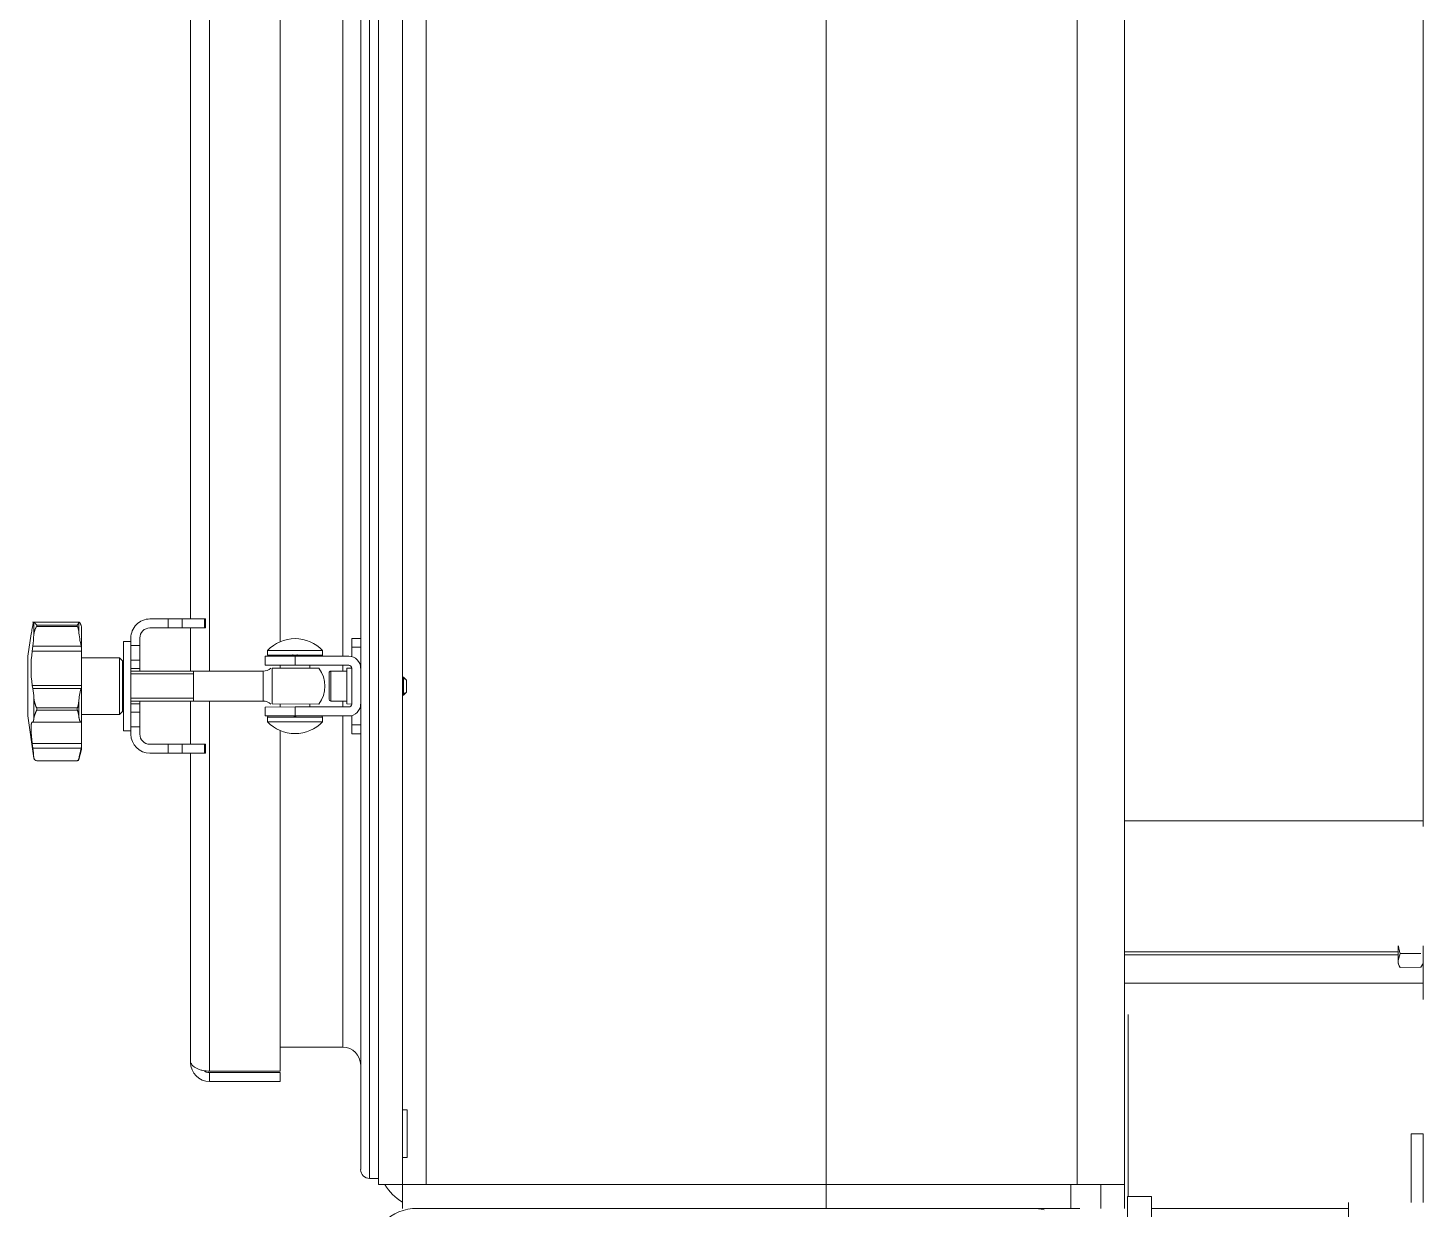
# Model space of a CAD drawing. Header units: millimetres. Extents: x 2179 to 48742, y 3478 to 161002.
# Drawn here: x 32989 to 33456.5, y 142128.1 to 142523.9 of the extents above; entities that cross this region are included whole.
import ezdxf

# ---------------------------------------------------------------- set-up
doc = ezdxf.new("R2010")
doc.units = ezdxf.units.MM
doc.layers.add('0-1', color=7, linetype='Continuous', lineweight=9)
doc.layers.add('Tenká-1', color=7, linetype='Continuous', lineweight=9)
doc.layers.add('2966-1_navrh dispozice stroju-HK_02_dwg-1', color=7, linetype='Continuous', lineweight=9, true_color=0x919191)

# ---------------------------------------------------------------- blocks, each defined once
blk = doc.blocks.new('2966-1_navrh dispozice stroju-HK_02_dwg-876232-1NP _ stroje')
at = {"layer": '0-1'}
for p, q in [((-62826.86, 57311.22), (-61143.56, 56299.38)), ((-61410.27, 56849.49), (-61074.3, 56647.54)), ((-61952.1, 56763.33), (-61155.03, 56284.2)), ((-61309.65, 56366.64), (-61806.75, 56665.45)), ((-61127.43, 56562.8), (-61075.91, 56648.5)), ((-61324.65, 56351.15), (-61813.4, 56644.94)), ((-61834.03, 56629.79), (-61328.35, 56325.82)), ((-61029.28, 56620.48), (-61080.8, 56534.77)), ((-61346.64, 56329.37), (-61822.31, 56615.3)), ((-61042.56, 56618.66), (-61089.75, 56540.15)), ((-61088.96, 56539.67), (-61041.77, 56618.18)), ((-60979.19, 56561.19), (-60547.22, 56301.54)), ((-61018.92, 56498.97), (-61071.2, 56530.4)), ((-61027.09, 56493.15), (-61020.23, 56489.03)), ((-61025.38, 56480.46), (-61032.24, 56484.58)), ((-61292.3, 56380.73), (-61292.82, 56379.86)), ((-61288.21, 56378.27), (-61288.73, 56377.4)), ((-61308.62, 56368.35), (-61317.89, 56352.93)), ((-61306.05, 56366.81), (-61315.32, 56351.38)), ((-61305.36, 56364.06), (-61307.08, 56365.1)), ((-61299.68, 56355.28), (-61307.22, 56359.81)), ((-61294.05, 56359.6), (-61303.32, 56344.17)), ((-61291.48, 56358.05), (-61300.75, 56342.62)), ((-61295.08, 56357.88), (-61296.79, 56358.91)), ((-61311.89, 56355.15), (-61312.75, 56355.67)), ((-61300.75, 56348.45), (-61301.6, 56348.97)), ((-61345.5, 56325.44), (-61347.91, 56321.43)), ((-61331.64, 56320.35), (-61344.07, 56327.82)), ((-61341.15, 56302.74), (-61330.34, 56320.74)), ((-61334.16, 56298.53), (-61323.34, 56316.53)), ((-61310.64, 56307.73), (-61323.07, 56315.2)), ((-61347.8, 56310.23), (-61349.93, 56311.51)), ((-61349.35, 56307.66), (-61351.47, 56308.94)), ((-61346.3, 56305.83), (-61329.01, 56295.44)), ((-61219.26, 56252.8), (-61308.07, 56306.19)), ((-61345.8, 56302.62), (-61345.96, 56302.36)), ((-61309.5, 56303.8), (-61311.92, 56299.79)), ((-61364.95, 56296.82), (-61372.99, 56283.45)), ((-61364.89, 56296.62), (-61362.41, 56295.13)), ((-61331.05, 56300.16), (-61332.59, 56297.59)), ((-61338.02, 56281.6), (-61331.47, 56292.49)), ((-61332.24, 56294.12), (-61332.09, 56294.37)), ((-61323.84, 56292.33), (-61325.97, 56293.61)), ((-61372.77, 56283.81), (-61369.15, 56281.63)), ((-61372.01, 56282.94), (-61371.26, 56282.27)), ((-61342.17, 56282.96), (-61338.17, 56280.56)), ((-61351.02, 56270.73), (-61345.15, 56267.21)), ((-61325.48, 56272.37), (-61332.47, 56260.74))]:
    blk.add_line(p, q, dxfattribs=at)
at = {"layer": '0-1', "flags": 128}
for points in [[(-62715.18, 57512.54), (-62718.17, 57507.57), (-62722.39, 57500.54), (-62727.65, 57491.8), (-62750.11, 57454.43), (-62759.59, 57438.66), (-62762.58, 57433.69), (-62764.64, 57430.26), (-62757.78, 57426.14), (-62830.94, 57304.43), (-62835.06, 57297.58), (-61151.77, 56285.74), (-61147.64, 56292.59), (-61074.49, 56414.3)], [(-62714.46, 57498.2), (-61031.17, 56486.36), (-61074.49, 56414.3), (-62757.78, 57426.14), (-62714.46, 57498.2), (-62706.26, 57511.84), (-61022.97, 56500)], [(-62764.64, 57430.26), (-62837.79, 57308.55), (-62830.94, 57304.43), (-61147.64, 56292.59), (-61140.79, 56288.47)], [(-61166.4, 56287.53), (-61159.14, 56283.17), (-61951.08, 56759.21), (-61943.82, 56754.85)], [(-61034.87, 56623.84), (-61034.18, 56622.59), (-61037.77, 56616.61), (-61039.2, 56616.64), (-61040.12, 56617.19), (-61044.34, 56619.73)], [(-61038.14, 56624.97), (-61041.73, 56618.99), (-61040.12, 56617.19)], [(-61040.01, 56626.93), (-61038.3, 56625.9), (-61033.16, 56622.81), (-61028.87, 56620.23), (-61024.59, 56617.65)], [(-60966.31, 56582.62), (-60986.02, 56594.47), (-60988.08, 56591.04), (-60968.37, 56579.19)], [(-60977.47, 56560.16), (-61011.47, 56503.6), (-60968.62, 56477.84)], [(-61011.47, 56503.6), (-61014.9, 56505.66), (-61019.02, 56498.8), (-60972.74, 56470.98)], [(-61031.17, 56486.36), (-61022.97, 56500), (-61016.11, 56495.88)], [(-61023.84, 56483.03), (-61025.38, 56480.46), (-61067.63, 56410.18)], [(-61074.49, 56414.3), (-61067.63, 56410.18), (-61069.45, 56407.15)], [(-61288.2, 56377.08), (-61288, 56377.43), (-61293.14, 56380.52), (-61293.35, 56380.18)], [(-61293.14, 56380.52), (-61291.77, 56380.86), (-61288.34, 56378.8), (-61288, 56377.43)], [(-61310.68, 56370.76), (-61313.25, 56372.3), (-61311.7, 56374.87)], [(-61309.13, 56373.33), (-61310.68, 56370.76), (-61308, 56369.15)], [(-61304.64, 56365.26), (-61307.43, 56360.64), (-61298.85, 56355.48), (-61296.07, 56360.11)], [(-61310.34, 56357.72), (-61318.41, 56344.3), (-61308.13, 56338.12), (-61300.06, 56351.54)], [(-61291.07, 56358.97), (-61288.39, 56357.36), (-61286.85, 56359.93)], [(-61284.28, 56358.39), (-61285.82, 56355.82), (-61288.39, 56357.36)], [(-61197.37, 56299.15), (-61208.19, 56281.15), (-61197.37, 56299.15), (-61292.51, 56356.34)], [(-61341.94, 56303.21), (-61331.12, 56321.21), (-61319.13, 56341.16), (-61310.56, 56336.01), (-61322.55, 56316.06), (-61331.12, 56321.21), (-61322.55, 56316.06), (-61333.37, 56298.06)], [(-61299.15, 56335.83), (-61201.34, 56277.03), (-61213.5, 56256.79), (-61319.78, 56320.67)], [(-61353.66, 56317.7), (-61350.48, 56322.97), (-61348.07, 56326.98), (-61344.23, 56333.38), (-61344.06, 56333.66), (-61341.49, 56332.11), (-61341.66, 56331.84)], [(-61348.07, 56326.98), (-61345.5, 56325.44), (-61341.66, 56331.84), (-61344.23, 56333.38)], [(-61351.08, 56316.15), (-61347.91, 56321.43), (-61350.48, 56322.97)], [(-61314.49, 56301.33), (-61312.08, 56305.35), (-61309.5, 56303.8), (-61305.66, 56310.2), (-61308.23, 56311.74), (-61312.08, 56305.35)], [(-61308.23, 56311.74), (-61308.07, 56312.02), (-61305.49, 56310.47), (-61305.66, 56310.2)], [(-61350.51, 56308.36), (-61351.8, 56306.22), (-61326.09, 56290.77), (-61324.8, 56292.91)], [(-61343.58, 56307.7), (-61347.8, 56310.23), (-61349.35, 56307.66), (-61345.13, 56305.13), (-61343.58, 56307.7), (-61341.18, 56306.25)], [(-61342.72, 56303.68), (-61341.18, 56306.25), (-61340.4, 56305.78)], [(-61169.07, 56305.47), (-61168.25, 56306.84), (-61154.53, 56298.6), (-61155.36, 56297.23)], [(-61354.3, 56291.39), (-61347.76, 56302.27), (-61346.39, 56302.62), (-61331.82, 56293.86), (-61331.47, 56292.49), (-61347.76, 56302.27)], [(-61315.09, 56294.51), (-61311.92, 56299.79), (-61314.49, 56301.33), (-61317.66, 56296.06)], [(-61363.67, 56296.82), (-61363.18, 56296.73), (-61361.56, 56295.75)], [(-61331.83, 56300.63), (-61331.05, 56300.16), (-61328.64, 56298.72)], [(-61322.3, 56294.9), (-61324.42, 56296.18), (-61325.97, 56293.61), (-61330.19, 56296.15), (-61328.64, 56298.72), (-61324.42, 56296.18)], [(-61356.21, 56292.54), (-61364.74, 56278.34), (-61366.07, 56279.38), (-61357.73, 56293.25), (-61356.97, 56293)], [(-61359.77, 56294.68), (-61356.97, 56293), (-61356.21, 56292.54), (-61346.35, 56286.61), (-61345.87, 56286.32), (-61342.06, 56284.03)], [(-61345.87, 56286.32), (-61345.53, 56285.91), (-61353.87, 56272.04), (-61354.88, 56272.42), (-61346.35, 56286.61)], [(-61333.95, 56260.47), (-61333.72, 56260.33), (-61346.86, 56265.92), (-61364, 56276.22), (-61369.93, 56281.02)], [(-61339.17, 56282.29), (-61335.82, 56280.28), (-61335.8, 56280.27), (-61329.71, 56276.6), (-61328.95, 56276.15), (-61328.22, 56275.71)], [(-61328.95, 56276.15), (-61328.39, 56275.6), (-61336.72, 56261.73), (-61338.24, 56262.41), (-61329.71, 56276.6)], [(-61325.66, 56273.04), (-61325.55, 56272.97), (-61328, 56275.51)]]:
    blk.add_lwpolyline(points, dxfattribs=at)
for points in [[(-61305.5, 56365.78), (-61304.68, 56367.15), (-61294.39, 56360.97), (-61295.22, 56359.6)], [(-61322.99, 56345.23), (-61313.49, 56361.04), (-61314.8, 56361.82), (-61324.3, 56346.02)], [(-61320.47, 56342.81), (-61315.32, 56351.38), (-61317.89, 56352.93), (-61323.05, 56344.36)], [(-61295.65, 56350.32), (-61305.15, 56334.51), (-61303.85, 56333.73), (-61294.35, 56349.53)], [(-61317.04, 56346.58), (-61317.9, 56347.1)], [(-61305.9, 56334.05), (-61308.47, 56335.6), (-61303.32, 56344.17), (-61300.75, 56342.62)], [(-61305.9, 56339.88), (-61306.76, 56340.4)], [(-61371.03, 56283.91), (-61364.04, 56295.54), (-61364.45, 56295.79), (-61371.44, 56284.16)], [(-61153.48, 56286.77), (-61155.03, 56284.2)], [(-61346.95, 56269.44), (-61339.96, 56281.07), (-61340.62, 56281.47), (-61347.61, 56269.84)], [(-61344.26, 56266.27), (-61335.82, 56280.28), (-61335.8, 56280.27), (-61344.33, 56266.07)], [(-61210.51, 56254.98), (-61198.34, 56275.23), (-61200.91, 56276.77), (-61213.08, 56256.53)]]:
    blk.add_lwpolyline(points, close=True, dxfattribs=at)
at = {"layer": '0-1'}
for centre, radius, start, end in [((-61037.91, 56621.12), 4.52, 240.6539, 271.7096), ((-61305.19, 56366.29), 4, 58.9896, 148.9896), ((-61305.19, 56366.29), 1, 58.9896, 148.9896), ((-61312.07, 56349.43), 12.69, 102.3976, 195.5817), ((-61294.91, 56360.11), 4, 328.9896, 58.9896), ((-61313.7, 56360.69), 0.406, 328.9896, 58.9896), ((-61309.32, 56347.78), 10, 22.1197, 95.8595), ((-61306.91, 56360.33), 0.6, 148.9896, 238.9896), ((-61294.91, 56360.11), 1, 328.9896, 58.9896), ((-61299.37, 56355.79), 0.6, 238.9896, 328.9896), ((-61295.86, 56349.97), 0.406, 58.9896, 148.9896), ((-61306.57, 56346.12), 12.69, 328.9896, 15.5817), ((-61322.78, 56345.58), 0.406, 238.9896, 328.9896), ((-61322.56, 56343.22), 4, 328.9896, 10.3836), ((-61306.57, 56346.12), 12.69, 282.3976, 328.9896), ((-61307.13, 56333.95), 4, 107.5556, 148.9896), ((-61304.94, 56334.86), 0.406, 148.9896, 238.9896), ((-61348.19, 56314.41), 6.38, 148.9896, 238.9896), ((-61348.19, 56314.41), 3.38, 148.9896, 238.9896), ((-61192.23, 56296.06), 6, 58.9896, 148.9896), ((-61192.23, 56296.06), 6, 58.9896, 148.9896), ((-61345.06, 56331.47), 40.27, 244.4697, 251.6537), ((-61356.76, 56301.71), 7.65, 231.1614, 246.8179), ((-61320.56, 56297.8), 6.38, 238.9896, 328.9896), ((-61320.56, 56297.8), 3.38, 238.9896, 328.9896), ((-61150.35, 56303.46), 15.92, 268.8235, 299.1557), ((-61332.09, 56297.85), 17.98, 221.5981, 235.8772), ((-61329.78, 56301.2), 21.11, 234.4077, 243.5716), ((-61157.6, 56285.74), 3, 238.9896, 328.9896), ((-61157.6, 56285.74), 3, 238.9896, 328.9896), ((-61414, 56234.78), 63.89, 46.2915, 48.0131), ((-61411.65, 56220.45), 74.49, 52.2796, 55.2115), ((-61339.02, 56309.97), 40.76, 230.8798, 247.0994), ((-61231.01, 56376.33), 140.1, 225.9696, 227.5027), ((-61363.58, 56247.1), 26.76, 62.0118, 68.7276), ((-61325.91, 56272.63), 0.5, 328.9896, 43.9896), ((-61437.37, 56036.61), 246.6, 65.2036, 65.9112), ((-61333.33, 56261.25), 1, 246.9896, 328.9896), ((-61215.97, 56258.27), 6.38, 238.9896, 328.9896), ((-61215.97, 56258.27), 3.38, 290.2645, 328.9896)]:
    blk.add_arc(centre, radius, start, end, dxfattribs=at)
for points, knots in [([(-61044.25, 56619.84), (-61043.85, 56619.67), (-61043.01, 56619.36), (-61042.16, 56619.11), (-61041.73, 56618.99)], [0, 0, 0, 0, 0.49943, 1, 1, 1, 1]), ([(-61317.99, 56353.88), (-61317.98, 56353.87), (-61317.97, 56353.86), (-61317.95, 56353.84), (-61317.94, 56353.82), (-61317.94, 56353.8), (-61317.93, 56353.78), (-61317.93, 56353.75), (-61317.93, 56353.72), (-61317.93, 56353.69), (-61317.94, 56353.66), (-61317.94, 56353.63), (-61317.95, 56353.59), (-61317.96, 56353.55), (-61317.97, 56353.51), (-61317.99, 56353.47), (-61318, 56353.43), (-61318.02, 56353.39), (-61318.04, 56353.34), (-61318.06, 56353.3), (-61318.08, 56353.25), (-61318.11, 56353.21), (-61318.13, 56353.16), (-61318.16, 56353.12), (-61318.18, 56353.07), (-61318.21, 56353.03), (-61318.24, 56352.98), (-61318.27, 56352.94), (-61318.3, 56352.9), (-61318.33, 56352.86), (-61318.36, 56352.82), (-61318.39, 56352.79), (-61318.42, 56352.75), (-61318.45, 56352.72), (-61318.48, 56352.69), (-61318.51, 56352.67), (-61318.53, 56352.64), (-61318.56, 56352.62), (-61318.59, 56352.6), (-61318.61, 56352.59), (-61318.64, 56352.58), (-61318.66, 56352.56), (-61318.68, 56352.56), (-61318.71, 56352.55), (-61318.73, 56352.55), (-61318.75, 56352.55), (-61318.77, 56352.56), (-61318.78, 56352.57)], [0, 0, 0, 0, 0.020291, 0.030988, 0.042514, 0.05515, 0.069006, 0.084109, 0.100479, 0.118151, 0.137149, 0.157491, 0.179177, 0.202178, 0.226431, 0.25185, 0.278343, 0.305812, 0.334157, 0.36326, 0.392992, 0.423215, 0.453789, 0.484573, 0.515427, 0.546211, 0.576785, 0.607007, 0.63674, 0.665843, 0.694187, 0.721657, 0.74815, 0.773569, 0.797822, 0.820822, 0.842508, 0.86285, 0.881848, 0.899519, 0.91589, 0.930993, 0.944849, 0.957486, 0.969012, 0.97971, 1, 1, 1, 1]), ([(-61300.66, 56341.67), (-61300.67, 56341.68), (-61300.68, 56341.69), (-61300.69, 56341.71), (-61300.7, 56341.73), (-61300.71, 56341.75), (-61300.71, 56341.77), (-61300.71, 56341.8), (-61300.71, 56341.83), (-61300.71, 56341.86), (-61300.71, 56341.89), (-61300.7, 56341.92), (-61300.69, 56341.96), (-61300.68, 56342), (-61300.67, 56342.04), (-61300.66, 56342.08), (-61300.64, 56342.12), (-61300.63, 56342.16), (-61300.61, 56342.21), (-61300.59, 56342.25), (-61300.56, 56342.3), (-61300.54, 56342.34), (-61300.51, 56342.39), (-61300.49, 56342.43), (-61300.46, 56342.48), (-61300.43, 56342.52), (-61300.41, 56342.57), (-61300.38, 56342.61), (-61300.35, 56342.65), (-61300.32, 56342.69), (-61300.29, 56342.73), (-61300.26, 56342.76), (-61300.23, 56342.8), (-61300.2, 56342.83), (-61300.17, 56342.86), (-61300.14, 56342.88), (-61300.11, 56342.91), (-61300.08, 56342.93), (-61300.06, 56342.95), (-61300.03, 56342.96), (-61300.01, 56342.98), (-61299.98, 56342.99), (-61299.96, 56342.99), (-61299.94, 56343), (-61299.92, 56343), (-61299.9, 56343), (-61299.88, 56342.99), (-61299.87, 56342.99)], [0, 0, 0, 0, 0.020291, 0.030988, 0.042514, 0.05515, 0.069006, 0.084109, 0.100479, 0.118151, 0.137149, 0.157491, 0.179177, 0.202178, 0.226431, 0.25185, 0.278343, 0.305812, 0.334157, 0.36326, 0.392992, 0.423215, 0.453789, 0.484573, 0.515427, 0.546211, 0.576785, 0.607007, 0.63674, 0.665843, 0.694187, 0.721657, 0.74815, 0.773569, 0.797822, 0.820822, 0.842508, 0.86285, 0.881848, 0.899519, 0.91589, 0.930993, 0.944849, 0.957486, 0.969012, 0.97971, 1, 1, 1, 1]), ([(-61363.67, 56296.82), (-61363.71, 56296.82), (-61363.76, 56296.83), (-61363.83, 56296.84), (-61363.88, 56296.85), (-61363.93, 56296.86), (-61363.97, 56296.86), (-61364.02, 56296.87), (-61364.07, 56296.88), (-61364.11, 56296.88), (-61364.16, 56296.89), (-61364.2, 56296.89), (-61364.24, 56296.9), (-61364.28, 56296.9), (-61364.32, 56296.91), (-61364.36, 56296.91), (-61364.4, 56296.91), (-61364.43, 56296.91), (-61364.47, 56296.92), (-61364.5, 56296.92), (-61364.53, 56296.92), (-61364.56, 56296.92), (-61364.6, 56296.92), (-61364.62, 56296.92), (-61364.65, 56296.92), (-61364.68, 56296.92), (-61364.71, 56296.91), (-61364.73, 56296.91), (-61364.75, 56296.91), (-61364.78, 56296.91), (-61364.8, 56296.9), (-61364.82, 56296.9), (-61364.84, 56296.89), (-61364.85, 56296.89), (-61364.87, 56296.88), (-61364.88, 56296.88), (-61364.9, 56296.87), (-61364.91, 56296.86), (-61364.92, 56296.85), (-61364.93, 56296.85), (-61364.94, 56296.84), (-61364.95, 56296.83), (-61364.95, 56296.82), (-61364.96, 56296.81), (-61364.96, 56296.8), (-61364.96, 56296.79), (-61364.96, 56296.78), (-61364.96, 56296.76), (-61364.96, 56296.75), (-61364.96, 56296.74), (-61364.96, 56296.73), (-61364.95, 56296.71), (-61364.94, 56296.7), (-61364.93, 56296.68), (-61364.93, 56296.67), (-61364.91, 56296.65), (-61364.9, 56296.63), (-61364.89, 56296.62)], [0, 0, 0, 0, 0.06963, 0.103443, 0.136508, 0.168825, 0.200399, 0.231231, 0.261324, 0.29068, 0.319302, 0.347194, 0.374357, 0.400796, 0.426512, 0.451507, 0.475779, 0.499326, 0.522148, 0.544244, 0.565615, 0.58626, 0.606173, 0.625344, 0.643764, 0.661424, 0.678319, 0.694443, 0.709794, 0.724383, 0.738228, 0.75135, 0.763766, 0.775493, 0.786555, 0.796978, 0.806795, 0.816047, 0.824783, 0.83306, 0.840948, 0.848529, 0.855893, 0.863137, 0.87036, 0.877664, 0.88515, 0.892915, 0.901046, 0.909621, 0.918704, 0.928352, 0.938612, 0.949522, 0.961117, 0.973422, 1, 1, 1, 1]), ([(-61364.89, 56296.62), (-61364.88, 56296.61), (-61364.86, 56296.59), (-61364.85, 56296.56), (-61364.83, 56296.53), (-61364.81, 56296.51), (-61364.8, 56296.48), (-61364.78, 56296.45), (-61364.76, 56296.42), (-61364.74, 56296.39), (-61364.72, 56296.36), (-61364.7, 56296.33), (-61364.68, 56296.29), (-61364.66, 56296.25), (-61364.64, 56296.22), (-61364.61, 56296.18), (-61364.59, 56296.14), (-61364.57, 56296.1), (-61364.54, 56296.05), (-61364.52, 56296.01), (-61364.49, 56295.96), (-61364.46, 56295.89), (-61364.43, 56295.84), (-61364.45, 56295.79)], [0, 0, 0, 0, 0.051485, 0.079634, 0.109567, 0.141259, 0.174681, 0.209802, 0.246586, 0.284999, 0.325003, 0.366561, 0.409632, 0.454186, 0.500208, 0.547693, 0.596639, 0.647044, 0.69894, 0.752423, 0.807702, 0.865853, 1, 1, 1, 1]), ([(-61364.04, 56295.54), (-61364.02, 56295.56), (-61363.98, 56295.57), (-61363.93, 56295.57), (-61363.89, 56295.57), (-61363.86, 56295.57), (-61363.83, 56295.57), (-61363.79, 56295.56), (-61363.76, 56295.56), (-61363.72, 56295.55), (-61363.69, 56295.54), (-61363.65, 56295.54), (-61363.62, 56295.53), (-61363.59, 56295.52), (-61363.55, 56295.52), (-61363.52, 56295.51), (-61363.48, 56295.5), (-61363.44, 56295.49), (-61363.41, 56295.48), (-61363.37, 56295.48), (-61363.34, 56295.47), (-61363.3, 56295.46), (-61363.27, 56295.45), (-61363.23, 56295.44), (-61363.19, 56295.43), (-61363.16, 56295.42), (-61363.12, 56295.4), (-61363.09, 56295.39), (-61363.05, 56295.38), (-61363.01, 56295.37), (-61362.98, 56295.36), (-61362.94, 56295.35), (-61362.9, 56295.33), (-61362.86, 56295.32), (-61362.83, 56295.31), (-61362.79, 56295.29), (-61362.75, 56295.28), (-61362.72, 56295.26), (-61362.68, 56295.25), (-61362.64, 56295.23), (-61362.6, 56295.22), (-61362.57, 56295.2), (-61362.53, 56295.18), (-61362.48, 56295.16), (-61362.44, 56295.14), (-61362.41, 56295.13)], [0, 0, 0, 0, 0.045999, 0.066756, 0.08712, 0.107383, 0.127634, 0.147923, 0.168283, 0.188732, 0.209285, 0.22995, 0.25073, 0.271624, 0.292628, 0.313741, 0.334963, 0.356294, 0.377733, 0.399279, 0.420933, 0.442692, 0.464557, 0.486528, 0.508609, 0.530801, 0.553106, 0.575525, 0.598058, 0.620706, 0.643471, 0.666355, 0.689357, 0.71248, 0.735726, 0.759096, 0.782591, 0.806214, 0.829967, 0.853851, 0.877869, 0.902024, 0.926316, 0.95075, 1, 1, 1, 1]), ([(-61372.77, 56283.81), (-61372.78, 56283.81), (-61372.78, 56283.8), (-61372.78, 56283.8), (-61372.78, 56283.79), (-61372.78, 56283.78), (-61372.78, 56283.78), (-61372.78, 56283.77), (-61372.78, 56283.76), (-61372.77, 56283.75), (-61372.77, 56283.74), (-61372.76, 56283.73), (-61372.76, 56283.72), (-61372.75, 56283.71), (-61372.74, 56283.7), (-61372.74, 56283.69), (-61372.73, 56283.67), (-61372.72, 56283.66), (-61372.71, 56283.65), (-61372.69, 56283.63), (-61372.68, 56283.62), (-61372.67, 56283.6), (-61372.66, 56283.59), (-61372.64, 56283.57), (-61372.63, 56283.55), (-61372.61, 56283.53), (-61372.59, 56283.52), (-61372.58, 56283.5), (-61372.56, 56283.48), (-61372.54, 56283.46), (-61372.52, 56283.44), (-61372.5, 56283.42), (-61372.48, 56283.39), (-61372.46, 56283.37), (-61372.44, 56283.35), (-61372.41, 56283.33), (-61372.39, 56283.3), (-61372.36, 56283.28), (-61372.34, 56283.25), (-61372.31, 56283.23), (-61372.28, 56283.2), (-61372.26, 56283.17), (-61372.23, 56283.15), (-61372.2, 56283.12), (-61372.17, 56283.09), (-61372.14, 56283.06), (-61372.11, 56283.03), (-61372.06, 56282.99), (-61372.03, 56282.96), (-61372.01, 56282.94)], [0, 0, 0, 0, 0.008682, 0.01327, 0.018198, 0.023577, 0.029497, 0.036022, 0.043203, 0.051078, 0.059676, 0.069018, 0.079125, 0.090015, 0.101702, 0.114191, 0.127483, 0.141574, 0.156461, 0.172141, 0.188607, 0.205855, 0.22388, 0.242674, 0.262232, 0.282551, 0.303634, 0.325481, 0.348095, 0.371477, 0.395628, 0.420548, 0.44624, 0.472703, 0.499938, 0.527946, 0.556727, 0.586295, 0.616661, 0.647829, 0.67979, 0.712524, 0.746016, 0.780247, 0.815201, 0.850861, 0.887209, 0.924227, 1, 1, 1, 1]), ([(-61371.44, 56284.16), (-61371.47, 56284.12), (-61371.54, 56284.09), (-61371.63, 56284.08), (-61371.7, 56284.07), (-61371.75, 56284.06), (-61371.81, 56284.05), (-61371.87, 56284.04), (-61371.92, 56284.03), (-61371.98, 56284.03), (-61372.03, 56284.02), (-61372.08, 56284.01), (-61372.13, 56284), (-61372.17, 56283.99), (-61372.22, 56283.98), (-61372.26, 56283.98), (-61372.31, 56283.97), (-61372.35, 56283.96), (-61372.39, 56283.95), (-61372.42, 56283.94), (-61372.46, 56283.93), (-61372.49, 56283.92), (-61372.53, 56283.91), (-61372.56, 56283.9), (-61372.59, 56283.89), (-61372.61, 56283.89), (-61372.64, 56283.88), (-61372.66, 56283.87), (-61372.68, 56283.86), (-61372.7, 56283.85), (-61372.72, 56283.84), (-61372.73, 56283.83), (-61372.75, 56283.83), (-61372.76, 56283.82), (-61372.77, 56283.81), (-61372.77, 56283.81)], [0, 0, 0, 0, 0.110856, 0.157797, 0.202373, 0.245393, 0.287115, 0.327647, 0.36707, 0.405453, 0.44284, 0.47924, 0.514632, 0.548995, 0.582307, 0.614546, 0.645691, 0.675719, 0.704608, 0.732332, 0.75887, 0.784204, 0.808317, 0.831191, 0.85281, 0.873156, 0.892213, 0.909963, 0.926372, 0.941394, 0.954972, 0.967053, 0.977582, 0.986513, 1, 1, 1, 1]), ([(-61369.15, 56281.63), (-61369.19, 56281.66), (-61369.27, 56281.72), (-61369.36, 56281.79), (-61369.43, 56281.84), (-61369.5, 56281.9), (-61369.57, 56281.95), (-61369.63, 56282.01), (-61369.69, 56282.07), (-61369.76, 56282.12), (-61369.82, 56282.18), (-61369.88, 56282.24), (-61369.94, 56282.3), (-61369.99, 56282.36), (-61370.05, 56282.42), (-61370.11, 56282.48), (-61370.16, 56282.54), (-61370.21, 56282.6), (-61370.27, 56282.66), (-61370.32, 56282.72), (-61370.37, 56282.78), (-61370.42, 56282.84), (-61370.47, 56282.9), (-61370.51, 56282.97), (-61370.56, 56283.03), (-61370.6, 56283.09), (-61370.65, 56283.15), (-61370.69, 56283.21), (-61370.73, 56283.27), (-61370.77, 56283.33), (-61370.81, 56283.39), (-61370.85, 56283.45), (-61370.89, 56283.51), (-61370.92, 56283.57), (-61370.96, 56283.64), (-61370.99, 56283.7), (-61371.03, 56283.79), (-61371.05, 56283.86), (-61371.03, 56283.91)], [0, 0, 0, 0, 0.059423, 0.088832, 0.118023, 0.147002, 0.175777, 0.204351, 0.232731, 0.26092, 0.288923, 0.316741, 0.344377, 0.371833, 0.39911, 0.426209, 0.45313, 0.479872, 0.506434, 0.532809, 0.558982, 0.584941, 0.610678, 0.636192, 0.661483, 0.686549, 0.71139, 0.736004, 0.760392, 0.784552, 0.808486, 0.832204, 0.855723, 0.879066, 0.902281, 0.92547, 0.948953, 1, 1, 1, 1]), ([(-61342.17, 56282.96), (-61342.14, 56282.94), (-61342.09, 56282.9), (-61342.02, 56282.85), (-61341.97, 56282.81), (-61341.92, 56282.77), (-61341.87, 56282.73), (-61341.82, 56282.69), (-61341.77, 56282.65), (-61341.72, 56282.61), (-61341.67, 56282.57), (-61341.62, 56282.52), (-61341.57, 56282.48), (-61341.52, 56282.44), (-61341.47, 56282.4), (-61341.43, 56282.35), (-61341.38, 56282.31), (-61341.33, 56282.27), (-61341.28, 56282.22), (-61341.24, 56282.18), (-61341.19, 56282.13), (-61341.14, 56282.09), (-61341.1, 56282.05), (-61341.05, 56282), (-61341.01, 56281.96), (-61340.96, 56281.91), (-61340.92, 56281.86), (-61340.87, 56281.82), (-61340.83, 56281.77), (-61340.79, 56281.73), (-61340.75, 56281.68), (-61340.7, 56281.63), (-61340.65, 56281.56), (-61340.61, 56281.52), (-61340.62, 56281.47)], [0, 0, 0, 0, 0.059122, 0.088674, 0.118222, 0.147768, 0.177312, 0.206855, 0.2364, 0.265945, 0.295492, 0.32504, 0.354591, 0.384143, 0.413696, 0.443251, 0.472805, 0.502356, 0.531893, 0.561407, 0.590893, 0.620347, 0.649768, 0.679153, 0.708501, 0.737809, 0.767076, 0.796297, 0.825469, 0.854592, 0.883669, 0.912727, 0.942652, 1, 1, 1, 1]), ([(-61339.96, 56281.07), (-61339.93, 56281.09), (-61339.87, 56281.09), (-61339.8, 56281.08), (-61339.75, 56281.07), (-61339.7, 56281.06), (-61339.65, 56281.05), (-61339.6, 56281.03), (-61339.55, 56281.02), (-61339.5, 56281.01), (-61339.45, 56281), (-61339.4, 56280.98), (-61339.35, 56280.97), (-61339.3, 56280.96), (-61339.26, 56280.94), (-61339.21, 56280.93), (-61339.16, 56280.91), (-61339.11, 56280.9), (-61339.07, 56280.89), (-61339.02, 56280.87), (-61338.97, 56280.86), (-61338.93, 56280.84), (-61338.88, 56280.83), (-61338.84, 56280.81), (-61338.79, 56280.8), (-61338.75, 56280.78), (-61338.7, 56280.77), (-61338.66, 56280.75), (-61338.62, 56280.74), (-61338.57, 56280.72), (-61338.53, 56280.71), (-61338.49, 56280.69), (-61338.45, 56280.67), (-61338.41, 56280.66), (-61338.37, 56280.64), (-61338.32, 56280.63), (-61338.28, 56280.61), (-61338.23, 56280.59), (-61338.19, 56280.57), (-61338.17, 56280.56)], [0, 0, 0, 0, 0.056555, 0.084628, 0.112524, 0.140276, 0.167889, 0.195374, 0.222742, 0.249998, 0.277138, 0.304155, 0.331037, 0.357781, 0.384384, 0.410841, 0.43715, 0.463308, 0.489311, 0.515157, 0.540846, 0.566381, 0.591766, 0.617, 0.642081, 0.667011, 0.691787, 0.716409, 0.740878, 0.765192, 0.789353, 0.813359, 0.837213, 0.860913, 0.88446, 0.907857, 0.931102, 0.954199, 1, 1, 1, 1]), ([(-61338.17, 56280.56), (-61338.07, 56280.51), (-61337.92, 56280.44), (-61337.72, 56280.36), (-61337.58, 56280.3), (-61337.45, 56280.25), (-61337.31, 56280.2), (-61337.19, 56280.16), (-61337.07, 56280.12), (-61336.95, 56280.09), (-61336.84, 56280.06), (-61336.73, 56280.03), (-61336.63, 56280.01), (-61336.54, 56280), (-61336.45, 56279.99), (-61336.37, 56279.99), (-61336.29, 56279.99), (-61336.22, 56279.99), (-61336.16, 56280), (-61336.1, 56280.02), (-61336.05, 56280.04), (-61335.99, 56280.08), (-61335.95, 56280.11), (-61335.93, 56280.14)], [0, 0, 0, 0, 0.139258, 0.205377, 0.268907, 0.32989, 0.388359, 0.444337, 0.497829, 0.548778, 0.597064, 0.642537, 0.68515, 0.724946, 0.762039, 0.796534, 0.828558, 0.858262, 0.885815, 0.911398, 0.935234, 0.957647, 1, 1, 1, 1]), ([(-61327.98, 56275.49), (-61328, 56275.51), (-61328.09, 56275.59), (-61328.17, 56275.66), (-61328.22, 56275.71)], [0, 0, 0, 0, 0.292211, 1, 1, 1, 1]), ([(-61325.66, 56273.04), (-61325.6, 56272.98), (-61325.53, 56272.9), (-61325.47, 56272.77), (-61325.44, 56272.68), (-61325.42, 56272.54), (-61325.44, 56272.43), (-61325.48, 56272.37)], [0, 0, 0, 0, 0.305461, 0.443004, 0.571917, 0.696006, 1, 1, 1, 1]), ([(-61347.61, 56269.84), (-61347.65, 56269.8), (-61347.72, 56269.8), (-61347.82, 56269.8), (-61347.89, 56269.81), (-61347.96, 56269.82), (-61348.04, 56269.83), (-61348.11, 56269.84), (-61348.18, 56269.85), (-61348.25, 56269.87), (-61348.32, 56269.88), (-61348.4, 56269.9), (-61348.47, 56269.91), (-61348.54, 56269.93), (-61348.61, 56269.94), (-61348.68, 56269.96), (-61348.75, 56269.97), (-61348.83, 56269.99), (-61348.9, 56270.01), (-61348.97, 56270.02), (-61349.04, 56270.04), (-61349.11, 56270.06), (-61349.19, 56270.08), (-61349.26, 56270.1), (-61349.33, 56270.12), (-61349.4, 56270.14), (-61349.47, 56270.15), (-61349.54, 56270.17), (-61349.61, 56270.2), (-61349.68, 56270.22), (-61349.75, 56270.24), (-61349.82, 56270.26), (-61349.89, 56270.28), (-61349.96, 56270.3), (-61350.03, 56270.33), (-61350.1, 56270.35), (-61350.16, 56270.37), (-61350.23, 56270.4), (-61350.3, 56270.42), (-61350.37, 56270.45), (-61350.43, 56270.47), (-61350.5, 56270.5), (-61350.57, 56270.53), (-61350.63, 56270.55), (-61350.7, 56270.58), (-61350.76, 56270.61), (-61350.83, 56270.64), (-61350.91, 56270.68), (-61350.98, 56270.71), (-61351.02, 56270.73)], [0, 0, 0, 0, 0.04065, 0.061045, 0.081424, 0.101836, 0.122283, 0.142752, 0.163236, 0.183734, 0.204249, 0.224782, 0.245338, 0.265922, 0.286538, 0.307188, 0.327864, 0.348561, 0.369274, 0.389997, 0.410724, 0.431449, 0.452167, 0.472872, 0.493557, 0.514214, 0.534838, 0.555423, 0.57597, 0.596479, 0.61695, 0.637384, 0.657781, 0.678142, 0.698468, 0.71876, 0.739018, 0.759244, 0.779439, 0.799603, 0.819738, 0.839846, 0.859927, 0.879986, 0.900023, 0.920042, 0.940045, 0.960037, 1, 1, 1, 1]), ([(-61345.15, 56267.21), (-61345.19, 56267.24), (-61345.25, 56267.28), (-61345.33, 56267.35), (-61345.39, 56267.4), (-61345.44, 56267.46), (-61345.5, 56267.52), (-61345.56, 56267.58), (-61345.62, 56267.64), (-61345.68, 56267.71), (-61345.74, 56267.77), (-61345.8, 56267.84), (-61345.86, 56267.91), (-61345.92, 56267.98), (-61345.98, 56268.06), (-61346.05, 56268.13), (-61346.11, 56268.21), (-61346.17, 56268.29), (-61346.24, 56268.37), (-61346.3, 56268.45), (-61346.36, 56268.53), (-61346.43, 56268.61), (-61346.49, 56268.7), (-61346.56, 56268.78), (-61346.62, 56268.87), (-61346.69, 56268.95), (-61346.75, 56269.04), (-61346.82, 56269.13), (-61346.9, 56269.26), (-61346.96, 56269.36), (-61346.95, 56269.44)], [0, 0, 0, 0, 0.051783, 0.078489, 0.105812, 0.133754, 0.162314, 0.191489, 0.221272, 0.251655, 0.282629, 0.314181, 0.3463, 0.37897, 0.412179, 0.445902, 0.480111, 0.514777, 0.549879, 0.585402, 0.621333, 0.657658, 0.694363, 0.73143, 0.768844, 0.806595, 0.844681, 0.883104, 0.921894, 1, 1, 1, 1]), ([(-61344.26, 56266.27), (-61344.26, 56266.28), (-61344.26, 56266.3), (-61344.26, 56266.32), (-61344.27, 56266.34), (-61344.27, 56266.37), (-61344.28, 56266.39), (-61344.3, 56266.42), (-61344.31, 56266.44), (-61344.33, 56266.47), (-61344.36, 56266.5), (-61344.38, 56266.53), (-61344.41, 56266.56), (-61344.44, 56266.6), (-61344.47, 56266.63), (-61344.51, 56266.67), (-61344.55, 56266.71), (-61344.59, 56266.75), (-61344.64, 56266.79), (-61344.68, 56266.83), (-61344.73, 56266.87), (-61344.78, 56266.92), (-61344.84, 56266.96), (-61344.9, 56267.01), (-61344.96, 56267.06), (-61345.04, 56267.12), (-61345.11, 56267.17), (-61345.15, 56267.21)], [0, 0, 0, 0, 0.027046, 0.041976, 0.058294, 0.076222, 0.095932, 0.117551, 0.141173, 0.166873, 0.194705, 0.224713, 0.256932, 0.291388, 0.328091, 0.36703, 0.40818, 0.451506, 0.496974, 0.544546, 0.594193, 0.64591, 0.699713, 0.75563, 0.813675, 0.873863, 1, 1, 1, 1]), ([(-61338.24, 56262.41), (-61338.3, 56262.44), (-61338.41, 56262.49), (-61338.54, 56262.55), (-61338.64, 56262.6), (-61338.74, 56262.64), (-61338.84, 56262.69), (-61338.94, 56262.74), (-61339.04, 56262.78), (-61339.14, 56262.83), (-61339.24, 56262.87), (-61339.34, 56262.92), (-61339.43, 56262.96), (-61339.53, 56263.01), (-61339.62, 56263.05), (-61339.72, 56263.1), (-61339.81, 56263.14), (-61339.9, 56263.18), (-61339.99, 56263.23), (-61340.09, 56263.27), (-61340.18, 56263.32), (-61340.27, 56263.36), (-61340.36, 56263.4), (-61340.45, 56263.45), (-61340.54, 56263.49), (-61340.62, 56263.53), (-61340.71, 56263.57), (-61340.8, 56263.62), (-61340.88, 56263.66), (-61340.97, 56263.7), (-61341.05, 56263.75), (-61341.13, 56263.79), (-61341.22, 56263.83), (-61341.3, 56263.87), (-61341.38, 56263.91), (-61341.46, 56263.95), (-61341.54, 56263.99), (-61341.62, 56264.04), (-61341.69, 56264.08), (-61341.77, 56264.12), (-61341.84, 56264.16), (-61341.92, 56264.19), (-61341.99, 56264.23), (-61342.06, 56264.27), (-61342.13, 56264.31), (-61342.2, 56264.35), (-61342.27, 56264.39), (-61342.34, 56264.43), (-61342.4, 56264.46), (-61342.47, 56264.5), (-61342.53, 56264.54), (-61342.6, 56264.58), (-61342.66, 56264.61), (-61342.72, 56264.65), (-61342.78, 56264.69), (-61342.84, 56264.72), (-61342.9, 56264.76), (-61342.96, 56264.79), (-61343.01, 56264.83), (-61343.07, 56264.86), (-61343.12, 56264.9), (-61343.18, 56264.93), (-61343.23, 56264.97), (-61343.28, 56265), (-61343.33, 56265.03), (-61343.38, 56265.07), (-61343.43, 56265.1), (-61343.47, 56265.13), (-61343.52, 56265.16), (-61343.56, 56265.19), (-61343.6, 56265.22), (-61343.64, 56265.25), (-61343.68, 56265.28), (-61343.72, 56265.31), (-61343.76, 56265.34), (-61343.8, 56265.37), (-61343.83, 56265.4), (-61343.87, 56265.43), (-61343.9, 56265.46), (-61343.93, 56265.48), (-61343.96, 56265.51), (-61343.99, 56265.54), (-61344.02, 56265.56), (-61344.05, 56265.59), (-61344.07, 56265.61), (-61344.1, 56265.64), (-61344.12, 56265.66), (-61344.14, 56265.69), (-61344.16, 56265.71), (-61344.18, 56265.73), (-61344.2, 56265.76), (-61344.22, 56265.78), (-61344.24, 56265.8), (-61344.25, 56265.82), (-61344.27, 56265.84), (-61344.28, 56265.86), (-61344.29, 56265.88), (-61344.3, 56265.9), (-61344.31, 56265.92), (-61344.32, 56265.94), (-61344.32, 56265.95), (-61344.33, 56265.97), (-61344.33, 56265.99), (-61344.33, 56266), (-61344.33, 56266.02), (-61344.33, 56266.03), (-61344.33, 56266.05), (-61344.33, 56266.07), (-61344.33, 56266.07)], [0, 0, 0, 0, 0.031214, 0.046703, 0.062101, 0.077411, 0.092631, 0.107762, 0.122803, 0.137755, 0.152618, 0.167392, 0.182076, 0.196672, 0.211178, 0.225595, 0.239923, 0.254161, 0.268311, 0.282372, 0.296343, 0.310226, 0.32402, 0.337725, 0.351341, 0.364868, 0.378307, 0.391657, 0.404917, 0.418081, 0.431141, 0.444084, 0.4569, 0.469579, 0.482115, 0.494506, 0.506757, 0.518868, 0.530841, 0.542676, 0.554372, 0.565932, 0.577354, 0.58864, 0.599789, 0.610802, 0.621677, 0.632416, 0.643018, 0.653484, 0.663812, 0.674004, 0.684059, 0.693977, 0.703758, 0.713403, 0.722909, 0.732275, 0.741496, 0.750569, 0.759491, 0.768258, 0.776868, 0.785315, 0.793599, 0.801714, 0.809657, 0.817426, 0.825023, 0.832449, 0.83971, 0.846805, 0.853735, 0.860501, 0.867103, 0.873541, 0.879817, 0.885931, 0.891884, 0.897676, 0.903308, 0.90878, 0.914096, 0.919253, 0.924254, 0.929096, 0.93378, 0.938305, 0.942672, 0.946879, 0.950926, 0.954816, 0.958547, 0.96212, 0.965538, 0.968802, 0.971918, 0.974888, 0.977719, 0.980415, 0.982983, 0.985429, 0.987762, 0.98999, 0.992125, 0.994178, 0.996164, 1, 1, 1, 1]), ([(-61332.47, 56260.74), (-61332.54, 56260.62), (-61332.69, 56260.49), (-61332.92, 56260.38), (-61333.1, 56260.34), (-61333.3, 56260.32), (-61333.59, 56260.34), (-61333.81, 56260.41), (-61333.95, 56260.47)], [0, 0, 0, 0, 0.247181, 0.353859, 0.465315, 0.58414, 0.712229, 1, 1, 1, 1]), ([(-61219.26, 56252.8), (-61218.92, 56252.83), (-61218.28, 56252.74), (-61217.37, 56253.05), (-61216.53, 56253.49), (-61215.68, 56254.13), (-61214.59, 56255.19), (-61213.9, 56256.12), (-61213.5, 56256.79)], [0, 0, 0, 0, 0.140711, 0.253717, 0.384044, 0.529309, 0.684311, 1, 1, 1, 1])]:
    blk.add_open_spline(points, degree=3, knots=knots, dxfattribs=at)
at = {"layer": 'Tenká-1'}
blk.add_line((-61069.45, 56407.15), (-61138.25, 56292.69), dxfattribs=at)
for centre, start, end in [((-61018.4, 56461.18), 134.5919, 148.9896), ((-61124.61, 56284.49), 148.9896, 238.9896)]:
    blk.add_arc(centre, 15.92, start, end, dxfattribs=at)

msp = doc.modelspace()

# ---------------------------------------------------------------- block references
at = {"layer": '2966-1_navrh dispozice stroju-HK_02_dwg-1', "rotation": 301.0103595051887}
msp.add_blockref('2966-1_navrh dispozice stroju-HK_02_dwg-876232-1NP _ stroje', (16370.46, 60726.75), dxfattribs=at)

doc.saveas('drawing.dxf')
